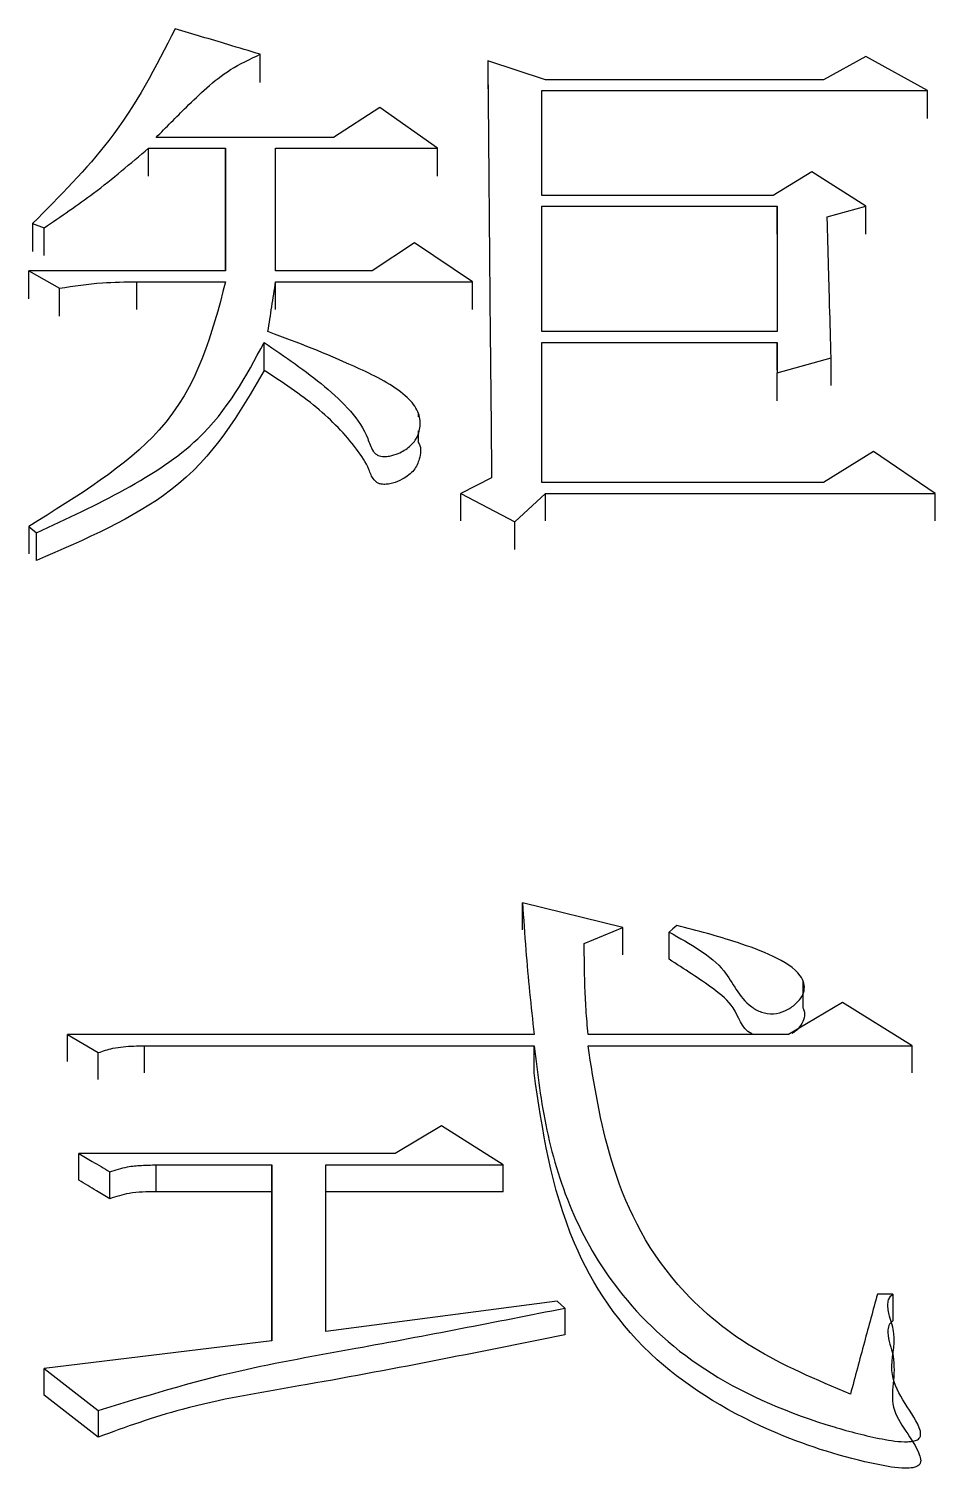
# Model space of a CAD drawing. Header units: millimetres. Extents: x 2016 to 4452, y 736 to 2459.
# Drawn here: x 2595.052 to 2597.594, y 2283.269 to 2287.305 of the extents above; entities that cross this region are included whole.
import ezdxf

# ---------------------------------------------------------------- set-up
doc = ezdxf.new("R2010")
doc.units = ezdxf.units.MM

msp = doc.modelspace()

# ---------------------------------------------------------------- linework, layer by layer
at = {"color": 7, "linetype": 'Continuous', "lineweight": 25}
for p, q in [((2595.7013, 2287.1542), (2595.7013, 2287.233)), ((2596.5017, 2287.1614), (2596.3395, 2287.2151)), ((2596.3395, 2287.2151), (2596.3395, 2287.1363)), ((2597.3996, 2287.227), (2597.2806, 2287.1614)), ((2597.5726, 2287.1315), (2597.3996, 2287.227)), ((2597.2806, 2287.1614), (2596.5017, 2287.1614)), ((2596.4909, 2287.1315), (2597.5726, 2287.1315)), ((2596.4909, 2286.8373), (2596.4909, 2287.1315)), ((2597.5726, 2287.0528), (2597.5726, 2287.1315)), ((2596.0366, 2287.0836), (2595.9068, 2286.9997)), ((2596.1988, 2286.9697), (2596.0366, 2287.0836)), ((2595.9068, 2286.9997), (2595.4092, 2286.9997)), ((2595.3875, 2286.9697), (2595.6039, 2286.9697)), ((2595.3875, 2286.8912), (2595.3875, 2286.9697)), ((2595.6039, 2286.9697), (2595.6039, 2286.6256)), ((2595.6039, 2286.8912), (2595.6039, 2286.9697)), ((2595.7445, 2286.9697), (2596.1988, 2286.9697)), ((2595.7445, 2286.6256), (2595.7445, 2286.9697)), ((2596.1988, 2286.8912), (2596.1988, 2286.9697)), ((2597.2481, 2286.9035), (2597.1399, 2286.8372)), ((2597.3996, 2286.8071), (2597.2481, 2286.9035)), ((2595.6039, 2286.6256), (2595.6039, 2286.8907)), ((2597.1399, 2286.8372), (2596.4909, 2286.8373)), ((2596.4909, 2286.8071), (2597.1508, 2286.8071)), ((2596.4909, 2286.4555), (2596.4909, 2286.8071)), ((2597.1508, 2286.8071), (2597.1508, 2286.4555)), ((2597.1508, 2286.7288), (2597.1508, 2286.8071)), ((2597.2914, 2286.7769), (2597.3996, 2286.8071)), ((2597.3996, 2286.7288), (2597.3996, 2286.8071)), ((2595.063, 2286.7588), (2595.0955, 2286.7467)), ((2595.0955, 2286.6685), (2595.0955, 2286.7467)), ((2596.1339, 2286.7044), (2596.0149, 2286.6256)), ((2596.2962, 2286.5953), (2596.1339, 2286.7044)), ((2595.0522, 2286.6257), (2595.1387, 2286.5771)), ((2595.6039, 2286.6256), (2595.0522, 2286.6257)), ((2596.0149, 2286.6256), (2595.7445, 2286.6256)), ((2595.1387, 2286.4991), (2595.1387, 2286.5771)), ((2595.3551, 2286.5953), (2595.6039, 2286.5953)), ((2595.3551, 2286.5173), (2595.3551, 2286.5953)), ((2595.7445, 2286.5953), (2596.2962, 2286.5953)), ((2596.2962, 2286.5173), (2596.2962, 2286.5953)), ((2597.1508, 2286.4555), (2596.4909, 2286.4555)), ((2595.7121, 2286.3469), (2595.7121, 2286.4252)), ((2596.4909, 2286.425), (2597.1508, 2286.425)), ((2596.4909, 2286.0329), (2596.4909, 2286.425)), ((2597.1508, 2286.425), (2597.1508, 2286.3396)), ((2597.1508, 2286.3472), (2597.1508, 2286.425)), ((2597.1508, 2286.3396), (2597.3022, 2286.3823)), ((2597.3022, 2286.3045), (2597.3022, 2286.3823)), ((2597.1508, 2286.2618), (2597.1508, 2286.3396)), ((2596.1451, 2286.2167), (2596.1451, 2286.226)), ((2596.1451, 2286.1479), (2596.1451, 2286.1775)), ((2597.4212, 2286.119), (2597.2806, 2286.0329)), ((2597.5943, 2286.0021), (2597.4212, 2286.119)), ((2596.3503, 2286.0452), (2596.2637, 2286.0021)), ((2597.2806, 2286.0329), (2596.4909, 2286.0329)), ((2596.2637, 2285.9247), (2596.2637, 2286.0021)), ((2596.2637, 2286.0021), (2596.4152, 2285.9219)), ((2596.4152, 2285.9219), (2596.5017, 2286.0021)), ((2596.5017, 2285.9247), (2596.5017, 2286.0021)), ((2596.5017, 2286.0021), (2597.5943, 2286.0021)), ((2597.5943, 2285.9247), (2597.5943, 2286.0021)), ((2595.0522, 2285.9096), (2595.0738, 2285.891)), ((2595.0738, 2285.8138), (2595.0738, 2285.891)), ((2596.4152, 2285.8446), (2596.4152, 2285.9219)), ((2596.7181, 2284.7847), (2596.4368, 2284.8545)), ((2596.4368, 2284.7784), (2596.4368, 2284.8545)), ((2596.6099, 2284.7402), (2596.7181, 2284.7847)), ((2596.7181, 2284.7087), (2596.7181, 2284.7847)), ((2596.8479, 2284.6959), (2596.8479, 2284.772)), ((2597.2238, 2284.5596), (2597.2238, 2284.6359)), ((2597.3347, 2284.5747), (2597.1832, 2284.4852)), ((2597.5294, 2284.4533), (2597.3347, 2284.5747)), ((2595.1604, 2284.4853), (2595.2469, 2284.4341)), ((2596.4693, 2284.4853), (2595.1604, 2284.4853)), ((2595.1604, 2284.4096), (2595.1604, 2284.4853)), ((2597.1832, 2284.4852), (2596.6207, 2284.4852)), ((2595.2469, 2284.3585), (2595.2469, 2284.4341)), ((2595.3767, 2284.4533), (2596.4693, 2284.4533)), ((2595.3767, 2284.3776), (2595.3767, 2284.4533)), ((2596.4693, 2284.3776), (2596.4693, 2284.4533)), ((2596.6207, 2284.4533), (2597.5294, 2284.4533)), ((2597.5294, 2284.3776), (2597.5294, 2284.4533)), ((2596.2097, 2284.2288), (2596.0799, 2284.1515)), ((2596.3827, 2284.1193), (2596.2097, 2284.2288)), ((2595.1928, 2284.0762), (2595.1928, 2284.1515)), ((2595.4092, 2284.1193), (2595.7337, 2284.1193)), ((2595.4092, 2284.044), (2595.4092, 2284.1193)), ((2595.7337, 2284.1193), (2595.7337, 2283.6266)), ((2595.7337, 2284.044), (2595.7337, 2284.1193)), ((2595.8852, 2284.1193), (2596.3827, 2284.1193)), ((2595.8852, 2283.6527), (2595.8852, 2284.1193)), ((2596.3827, 2284.044), (2596.3827, 2284.1193)), ((2595.7337, 2284.044), (2595.4092, 2284.044)), ((2595.7337, 2283.6266), (2595.7337, 2284.044)), ((2596.3827, 2284.044), (2595.8852, 2284.044)), ((2597.4753, 2283.7568), (2597.432, 2283.7568)), ((2597.4753, 2283.7568), (2597.4753, 2283.682)), ((2596.5342, 2283.7373), (2595.8852, 2283.6527)), ((2596.5558, 2283.7178), (2596.5342, 2283.7373)), ((2596.5558, 2283.7178), (2596.5558, 2283.643)), ((2595.7337, 2283.6266), (2595.0955, 2283.5483)), ((2595.0955, 2283.4738), (2595.0955, 2283.5483)), ((2595.0955, 2283.5483), (2595.2469, 2283.4307)), ((2595.2469, 2283.3563), (2595.0955, 2283.4738)), ((2595.2469, 2283.4307), (2595.2469, 2283.3563))]:
    msp.add_line(p, q, dxfattribs=at)
at = {"color": 7, "linetype": 'Continuous', "lineweight": 25, "flags": 128}
for points in [[(2595.063, 2286.7588), (2595.063, 2286.7285), (2595.063, 2286.7043), (2595.063, 2286.6806)], [(2595.0522, 2286.5476), (2595.0522, 2286.5668), (2595.0522, 2286.5864), (2595.0522, 2286.6257)], [(2595.7445, 2286.5173), (2595.7445, 2286.537), (2595.7445, 2286.5572), (2595.7445, 2286.5953)], [(2595.0522, 2285.9096), (2595.0522, 2285.8813), (2595.0522, 2285.8566), (2595.0522, 2285.8323)], [(2596.8695, 2284.791), (2596.8587, 2284.7815), (2596.8479, 2284.772)], [(2596.0799, 2284.1515), (2595.6364, 2284.1515), (2595.1928, 2284.1515)], [(2595.2794, 2284.0247), (2595.2794, 2284.0623), (2595.2794, 2284.1)]]:
    msp.add_lwpolyline(points, dxfattribs=at)
at = {"color": 7, "linetype": 'Continuous', "lineweight": 25}
for points, knots in [([(2595.4631, 2287.3046), (2595.4085, 2287.1982), (2595.3105, 2287.0073), (2595.139, 2286.8351), (2595.063, 2286.7588)], [0, 0, 0, 0, 0.556947, 1, 1, 1, 1]), ([(2595.7013, 2287.233), (2595.6711, 2287.2421), (2595.6163, 2287.2586), (2595.5369, 2287.2824), (2595.4878, 2287.2972), (2595.4632, 2287.3046)], [0, 0, 0, 0, 0.380374, 0.690187, 1, 1, 1, 1]), ([(2595.4092, 2286.9997), (2595.4373, 2287.0282), (2595.4837, 2287.0753), (2595.5507, 2287.1398), (2595.6154, 2287.1926), (2595.6725, 2287.2194), (2595.7013, 2287.233)], [0, 0, 0, 0, 0.336864, 0.555373, 0.775639, 1, 1, 1, 1]), ([(2596.3395, 2287.2151), (2596.3401, 2287.1503), (2596.3412, 2287.0206), (2596.3429, 2286.8247), (2596.3443, 2286.6607), (2596.3457, 2286.496), (2596.3472, 2286.3496), (2596.3489, 2286.1883), (2596.3498, 2286.0929), (2596.3503, 2286.0452)], [0, 0, 0, 0, 0.168661, 0.337321, 0.505982, 0.590312, 0.758972, 0.879486, 1, 1, 1, 1]), ([(2595.0955, 2286.7467), (2595.1425, 2286.7786), (2595.2183, 2286.83), (2595.313, 2286.9057), (2595.3627, 2286.9483), (2595.3875, 2286.9697)], [0, 0, 0, 0, 0.450179, 0.724893, 1, 1, 1, 1]), ([(2597.3022, 2286.3823), (2597.3009, 2286.4312), (2597.2995, 2286.4831), (2597.298, 2286.5379), (2597.2976, 2286.55), (2597.2973, 2286.5622), (2597.297, 2286.5744), (2597.2966, 2286.5865), (2597.2963, 2286.5987), (2597.2959, 2286.6139), (2597.2955, 2286.626), (2597.2952, 2286.6382), (2597.2949, 2286.6503), (2597.2945, 2286.6625), (2597.294, 2286.6837), (2597.2929, 2286.7209), (2597.292, 2286.7549), (2597.2914, 2286.7769)], [0, 0, 0, 0, 0.369844, 0.392959, 0.416074, 0.462305, 0.48542, 0.508535, 0.554765, 0.577881, 0.624111, 0.647226, 0.670342, 0.716572, 0.739687, 0.832148, 1, 1, 1, 1]), ([(2595.6039, 2286.5953), (2595.5658, 2286.4489), (2595.4968, 2286.1835), (2595.1898, 2285.9944), (2595.0522, 2285.9096)], [0, 0, 0, 0, 0.551707, 1, 1, 1, 1]), ([(2595.1387, 2286.5771), (2595.1785, 2286.5832), (2595.2496, 2286.594), (2595.3228, 2286.5949), (2595.3551, 2286.5953)], [0, 0, 0, 0, 0.558835, 1, 1, 1, 1]), ([(2595.7229, 2286.4555), (2595.7265, 2286.4788), (2595.7319, 2286.5138), (2595.7391, 2286.5604), (2595.7427, 2286.5837), (2595.7445, 2286.5953)], [0, 0, 0, 0, 0.499999, 0.749999, 1, 1, 1, 1]), ([(2595.7122, 2286.4251), (2595.7706, 2286.3853), (2595.8881, 2286.3054), (2595.9925, 2286.1988), (2596.0113, 2286.1291), (2596.0238, 2286.1137), (2596.0312, 2286.1084), (2596.0398, 2286.1057), (2596.0507, 2286.1048), (2596.0679, 2286.1067), (2596.0936, 2286.1153), (2596.1218, 2286.1321), (2596.1447, 2286.1605), (2596.1526, 2286.1963), (2596.1443, 2286.2381), (2596.0927, 2286.2966), (2595.9513, 2286.3672), (2595.8166, 2286.4211), (2595.7289, 2286.4533), (2595.7229, 2286.4555)], [0, 0, 0, 0, 0.181627, 0.364877, 0.405345, 0.414708, 0.422096, 0.428255, 0.434387, 0.44497, 0.464039, 0.494559, 0.524876, 0.568261, 0.613388, 0.663291, 0.787095, 0.985392, 1, 1, 1, 1]), ([(2595.0738, 2285.891), (2595.2443, 2285.9706), (2595.5446, 2286.1107), (2595.6615, 2286.3302), (2595.7121, 2286.4251)], [0, 0, 0, 0, 0.56753, 1, 1, 1, 1]), ([(2595.7121, 2286.3468), (2595.6426, 2286.226), (2595.5165, 2286.0065), (2595.2112, 2285.8734), (2595.0738, 2285.8135)], [0, 0, 0, 0, 0.550182, 1, 1, 1, 1]), ([(2596.1437, 2286.1472), (2596.1448, 2286.1452), (2596.1539, 2286.1298), (2596.15, 2286.1014), (2596.1352, 2286.0665), (2596.106, 2286.0434), (2596.0778, 2286.0316), (2596.0585, 2286.0275), (2596.0458, 2286.027), (2596.0356, 2286.0288), (2596.0269, 2286.0331), (2596.014, 2286.0461), (2596.0042, 2286.0795), (2595.9566, 2286.1497), (2595.8645, 2286.2469), (2595.7633, 2286.3133), (2595.7122, 2286.3469)], [0, 0, 0, 0, 0.011858, 0.091048, 0.151077, 0.211612, 0.249381, 0.267413, 0.282269, 0.292853, 0.30347, 0.319788, 0.376545, 0.489461, 0.742393, 1, 1, 1, 1]), ([(2596.4368, 2284.8545), (2596.4398, 2284.8102), (2596.4453, 2284.7267), (2596.4564, 2284.6036), (2596.465, 2284.5247), (2596.4693, 2284.4853)], [0, 0, 0, 0, 0.3604321, 0.6801926, 1, 1, 1, 1]), ([(2596.8479, 2284.772), (2596.907, 2284.7394), (2597.0113, 2284.6819), (2597.0439, 2284.5826), (2597.1051, 2284.5463), (2597.1411, 2284.54), (2597.1748, 2284.5505), (2597.1997, 2284.567), (2597.2187, 2284.5862), (2597.228, 2284.6074), (2597.2274, 2284.6292), (2597.2091, 2284.6669), (2597.1399, 2284.7069), (2597.0207, 2284.7512), (2596.927, 2284.7759), (2596.8695, 2284.791)], [0, 0, 0, 0, 0.207899, 0.367255, 0.399925, 0.431308, 0.463075, 0.497006, 0.528572, 0.558381, 0.588718, 0.619577, 0.72297, 0.829976, 1, 1, 1, 1]), ([(2596.6207, 2284.4852), (2596.6187, 2284.5086), (2596.6147, 2284.5552), (2596.6107, 2284.6403), (2596.6102, 2284.7019), (2596.6099, 2284.7402)], [0, 0, 0, 0, 0.273961, 0.547941, 1, 1, 1, 1]), ([(2597.0823, 2284.4852), (2597.0814, 2284.4857), (2597.0485, 2284.5032), (2597.0407, 2284.5588), (2596.9561, 2284.6268), (2596.8903, 2284.6688), (2596.8479, 2284.6959)], [0, 0, 0, 0, 0.008439, 0.314275, 0.557927, 1, 1, 1, 1]), ([(2597.2229, 2284.5593), (2597.224, 2284.5572), (2597.2286, 2284.5483), (2597.2277, 2284.5314), (2597.2185, 2284.5105), (2597.2054, 2284.4956), (2597.1945, 2284.489), (2597.192, 2284.4875)], [0, 0, 0, 0, 0.084269, 0.359139, 0.629263, 0.915374, 1, 1, 1, 1]), ([(2595.2469, 2284.4341), (2595.2604, 2284.4387), (2595.2826, 2284.4464), (2595.3172, 2284.4509), (2595.3468, 2284.4529), (2595.3668, 2284.4531), (2595.3767, 2284.4533)], [0, 0, 0, 0, 0.335689, 0.556704, 0.778126, 1, 1, 1, 1]), ([(2596.4693, 2284.4533), (2596.4789, 2284.3745), (2596.508, 2284.1367), (2596.6375, 2283.8074), (2596.948, 2283.5229), (2597.2271, 2283.4047), (2597.4212, 2283.3542), (2597.497, 2283.3419), (2597.5296, 2283.3441), (2597.5403, 2283.3465), (2597.5478, 2283.3507), (2597.5523, 2283.356), (2597.5547, 2283.3668), (2597.5434, 2283.4037), (2597.5001, 2283.4594), (2597.4597, 2283.5486), (2597.4888, 2283.6288), (2597.4667, 2283.6903), (2597.4597, 2283.7232), (2597.4636, 2283.7434), (2597.4696, 2283.7523), (2597.4743, 2283.7559), (2597.4753, 2283.7568)], [0, 0, 0, 0, 0.12969, 0.391826, 0.53917, 0.686254, 0.737833, 0.763743, 0.768247, 0.772786, 0.775634, 0.778494, 0.782467, 0.792759, 0.837973, 0.883317, 0.939016, 0.96559, 0.984609, 0.99227, 0.998264, 1, 1, 1, 1]), ([(2597.3563, 2283.4765), (2597.2613, 2283.5168), (2597.0703, 2283.5979), (2596.8131, 2283.8187), (2596.6732, 2284.1176), (2596.6375, 2284.3461), (2596.6207, 2284.4533)], [0, 0, 0, 0, 0.194334, 0.390703, 0.714344, 1, 1, 1, 1]), ([(2597.4753, 2283.682), (2597.472, 2283.6789), (2597.4642, 2283.6715), (2597.4574, 2283.6403), (2597.4801, 2283.5892), (2597.4791, 2283.5166), (2597.4676, 2283.4412), (2597.5112, 2283.3731), (2597.5446, 2283.3251), (2597.5543, 2283.2938), (2597.5529, 2283.2834), (2597.5492, 2283.2774), (2597.5416, 2283.2728), (2597.5286, 2283.2694), (2597.4913, 2283.2681), (2597.3581, 2283.2919), (2597.1019, 2283.3735), (2596.7678, 2283.5742), (2596.5333, 2283.9374), (2596.4926, 2284.2169), (2596.4693, 2284.3776)], [0, 0, 0, 0, 0.006036, 0.014463, 0.049573, 0.09055, 0.131268, 0.169328, 0.207045, 0.216522, 0.220058, 0.223635, 0.226704, 0.230705, 0.238408, 0.266247, 0.377072, 0.541426, 0.736348, 1, 1, 1, 1]), ([(2595.1928, 2284.1515), (2595.2053, 2284.1441), (2595.226, 2284.1318), (2595.2548, 2284.1146), (2595.2712, 2284.1048), (2595.2794, 2284.1)], [0, 0, 0, 0, 0.432631, 0.716316, 1, 1, 1, 1]), ([(2595.2794, 2284.1), (2595.2956, 2284.1053), (2595.3238, 2284.1146), (2595.3687, 2284.1186), (2595.3956, 2284.1191), (2595.4092, 2284.1193)], [0, 0, 0, 0, 0.400023, 0.697528, 1, 1, 1, 1]), ([(2595.2794, 2284.0247), (2595.2669, 2284.0322), (2595.2462, 2284.0445), (2595.2174, 2284.0616), (2595.201, 2284.0714), (2595.1928, 2284.0762)], [0, 0, 0, 0, 0.432894, 0.716447, 1, 1, 1, 1]), ([(2595.4092, 2284.044), (2595.3835, 2284.0438), (2595.338, 2284.0433), (2595.2972, 2284.0304), (2595.2794, 2284.0247)], [0, 0, 0, 0, 0.564224, 1, 1, 1, 1]), ([(2597.432, 2283.7568), (2597.4199, 2283.7119), (2597.4012, 2283.6428), (2597.3759, 2283.5493), (2597.3629, 2283.5007), (2597.3563, 2283.4765)], [0, 0, 0, 0, 0.481628, 0.740814, 1, 1, 1, 1]), ([(2595.2469, 2283.4307), (2595.3768, 2283.4706), (2595.6105, 2283.5423), (2596.0567, 2283.6195), (2596.3609, 2283.6794), (2596.5558, 2283.7178)], [0, 0, 0, 0, 0.310143, 0.557762, 1, 1, 1, 1]), ([(2596.5558, 2283.643), (2596.3084, 2283.5932), (2595.9523, 2283.5215), (2595.5023, 2283.4485), (2595.3243, 2283.3843), (2595.2469, 2283.3563)], [0, 0, 0, 0, 0.5623164, 0.8095218, 1, 1, 1, 1])]:
    msp.add_open_spline(points, degree=3, knots=knots, dxfattribs=at)

doc.saveas('drawing.dxf')
